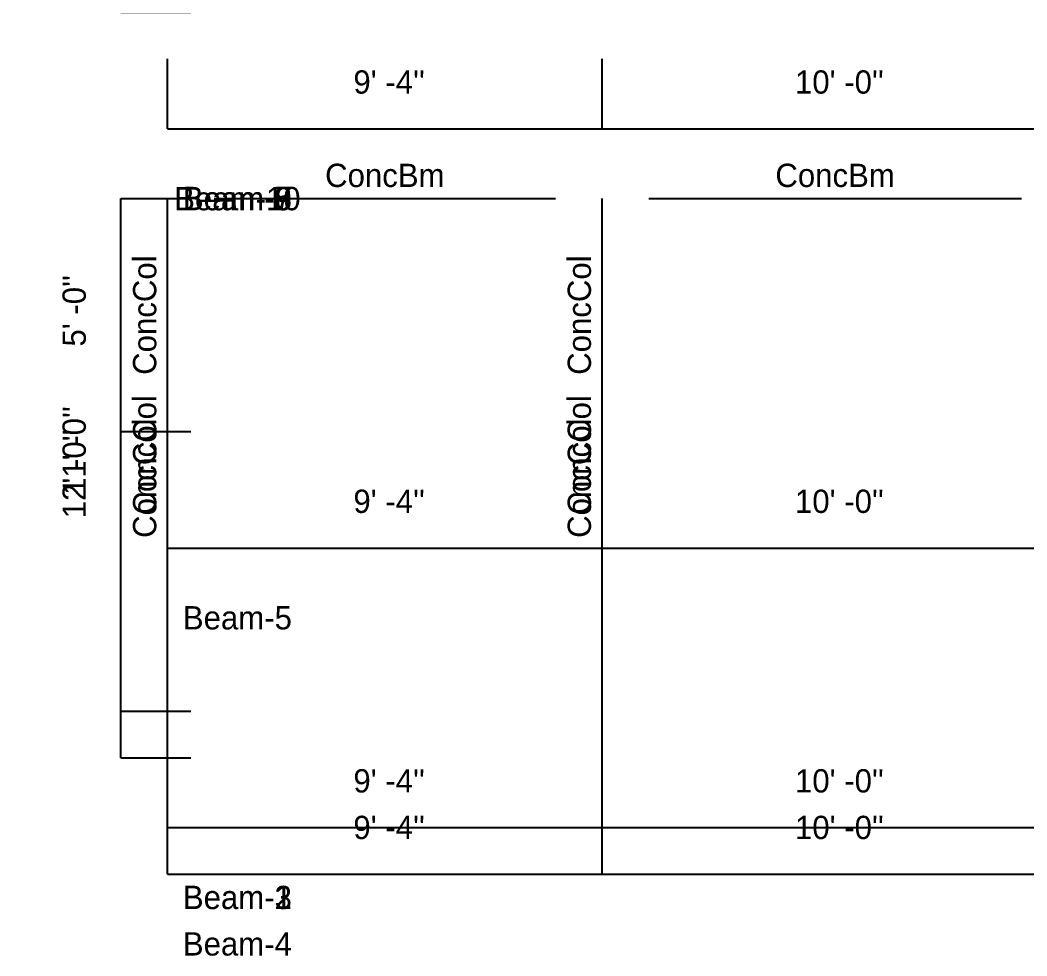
# Model space of a CAD drawing. Extents: x -38 to 2998, y -195 to 11529.
# Drawn here: x -38 to 221.4, y -195 to 46 of the extents above; entities that cross this region are included whole.
import ezdxf
from ezdxf.enums import TextEntityAlignment as Align

# ---------------------------------------------------------------- set-up
doc = ezdxf.new("R2010")
doc.units = 0
doc.header["$MEASUREMENT"] = 0
doc.layers.get('0').update_dxf_attribs({"linetype": 'CONTINUOUS'})
for name, color, linetype in [('CENTERLINES', 7, 'CONTINUOUS'), ('DIMENSIONS', 4, 'CONTINUOUS'), ('TEXT', 5, 'CONTINUOUS')]:
    doc.layers.add(name, color=color, linetype=linetype)
doc.dimstyles.get("Standard").update_dxf_attribs({"dimtxt": 0.18, "dimasz": 0.18, "dimexe": 0.18, "dimexo": 0.0625, "dimgap": 0.09, "dimtad": 0, "dimtih": 1, "dimtoh": 1, "dimdec": 4, "dimzin": 0, "dimtxsty": 'STANDARD', "dimcen": 0.09, "dimazin": 3, "dimtfac": 1, "dimtdec": 4, "dimtofl": 0, "dimtmove": 0, "dimatfit": 3, "dimtolj": 1, "dimtzin": 0})

# ---------------------------------------------------------------- blocks, each defined once
blk = doc.blocks.new('*D5218')
at = {"color": 1, "linetype": 'BYBLOCK'}
for points in [[(4.77, -169.23), (3.71, -170.29), (-3.71, -177.71), (-4.77, -178.77)], [(116.73, -169.23), (115.67, -170.29), (108.25, -177.71), (107.19, -178.77)]]:
    blk.add_solid(points, dxfattribs=at)
at = {"layer": 'DIMENSIONS', "color": 9, "linetype": 'BYBLOCK'}
for p, q in [((0, -174), (0, -156)), ((111.96, -174), (111.96, -156))]:
    blk.add_line(p, q, dxfattribs=at)
at = {"layer": 'DIMENSIONS', "color": 0, "linetype": 'BYBLOCK'}
blk.add_line((0, -174), (111.96, -174), dxfattribs=at)
at = {"layer": 'DIMENSIONS', "color": 0, "linetype": 'BYBLOCK', "insert": (55.98, -162), "char_height": 6, "attachment_point": 5}
blk.add_mtext("\\A1; 9' -4''", dxfattribs=at)
blk = doc.blocks.new('*D5219')
at = {"color": 1, "linetype": 'BYBLOCK'}
for points in [[(116.73, -169.23), (115.67, -170.29), (108.25, -177.71), (107.19, -178.77)], [(236.73, -169.23), (235.67, -170.29), (228.25, -177.71), (227.19, -178.77)]]:
    blk.add_solid(points, dxfattribs=at)
at = {"layer": 'DIMENSIONS', "color": 9, "linetype": 'BYBLOCK'}
for p, q in [((111.96, -174), (111.96, -156)), ((231.96, -174), (231.96, -156))]:
    blk.add_line(p, q, dxfattribs=at)
at = {"layer": 'DIMENSIONS', "color": 0, "linetype": 'BYBLOCK'}
blk.add_line((111.96, -174), (231.96, -174), dxfattribs=at)
at = {"layer": 'DIMENSIONS', "color": 0, "linetype": 'BYBLOCK', "insert": (171.96, -162), "char_height": 6, "attachment_point": 5}
blk.add_mtext("\\A1; 10' -0''", dxfattribs=at)
blk = doc.blocks.new('*D5238')
at = {"color": 1, "linetype": 'BYBLOCK'}
for points in [[(-8.29, -3.71), (-7.23, -4.77), (-16.77, 4.77), (-15.71, 3.71)], [(-8.29, -147.71), (-7.23, -148.77), (-16.77, -139.23), (-15.71, -140.29)]]:
    blk.add_solid(points, dxfattribs=at)
at = {"layer": 'DIMENSIONS', "color": 9, "linetype": 'BYBLOCK'}
for p, q in [((-12, 0), (6, 0)), ((-12, -144), (6, -144))]:
    blk.add_line(p, q, dxfattribs=at)
at = {"layer": 'DIMENSIONS', "color": 0, "linetype": 'BYBLOCK'}
blk.add_line((-12, -144), (-12, 0), dxfattribs=at)
at = {"layer": 'DIMENSIONS', "color": 0, "linetype": 'BYBLOCK', "insert": (-24, -72), "char_height": 6, "attachment_point": 5, "rotation": 90}
blk.add_mtext("\\A1; 12' -0''", dxfattribs=at)
blk = doc.blocks.new('*D5239')
at = {"color": 1, "linetype": 'BYBLOCK'}
for points in [[(4.77, 22.77), (3.71, 21.71), (-3.71, 14.29), (-4.77, 13.23)], [(116.73, 22.77), (115.67, 21.71), (108.25, 14.29), (107.19, 13.23)]]:
    blk.add_solid(points, dxfattribs=at)
at = {"layer": 'DIMENSIONS', "color": 9, "linetype": 'BYBLOCK'}
for p, q in [((0, 18), (0, 36)), ((111.96, 18), (111.96, 36))]:
    blk.add_line(p, q, dxfattribs=at)
at = {"layer": 'DIMENSIONS', "color": 0, "linetype": 'BYBLOCK'}
blk.add_line((0, 18), (111.96, 18), dxfattribs=at)
at = {"layer": 'DIMENSIONS', "color": 0, "linetype": 'BYBLOCK', "insert": (55.98, 30), "char_height": 6, "attachment_point": 5}
blk.add_mtext("\\A1; 9' -4''", dxfattribs=at)
blk = doc.blocks.new('*D5240')
at = {"color": 1, "linetype": 'BYBLOCK'}
for points in [[(116.73, 22.77), (115.67, 21.71), (108.25, 14.29), (107.19, 13.23)], [(236.73, 22.77), (235.67, 21.71), (228.25, 14.29), (227.19, 13.23)]]:
    blk.add_solid(points, dxfattribs=at)
at = {"layer": 'DIMENSIONS', "color": 9, "linetype": 'BYBLOCK'}
for p, q in [((111.96, 18), (111.96, 36)), ((231.96, 18), (231.96, 36))]:
    blk.add_line(p, q, dxfattribs=at)
at = {"layer": 'DIMENSIONS', "color": 0, "linetype": 'BYBLOCK'}
blk.add_line((111.96, 18), (231.96, 18), dxfattribs=at)
at = {"layer": 'DIMENSIONS', "color": 0, "linetype": 'BYBLOCK', "insert": (171.96, 30), "char_height": 6, "attachment_point": 5}
blk.add_mtext("\\A1; 10' -0''", dxfattribs=at)
blk = doc.blocks.new('*D5259')
at = {"color": 1, "linetype": 'BYBLOCK'}
for points in [[(-8.29, 188.29), (-7.23, 187.23), (-16.77, 196.77), (-15.71, 195.71)], [(-8.29, 44.29), (-7.23, 43.23), (-16.77, 52.77), (-15.71, 51.71)]]:
    blk.add_solid(points, dxfattribs=at)
at = {"layer": 'DIMENSIONS', "color": 9, "linetype": 'BYBLOCK'}
for p, q in [((-12, 192), (6, 192)), ((-12, 48), (6, 48))]:
    blk.add_line(p, q, dxfattribs=at)
at = {"layer": 'DIMENSIONS', "color": 0, "linetype": 'BYBLOCK'}
blk.add_line((-12, 48), (-12, 192), dxfattribs=at)
at = {"layer": 'DIMENSIONS', "color": 0, "linetype": 'BYBLOCK', "insert": (-24, 120), "char_height": 6, "attachment_point": 5, "rotation": 90}
blk.add_mtext("\\A1; 12' -0''", dxfattribs=at)
blk = doc.blocks.new('*D5688')
at = {"color": 1, "linetype": 'BYBLOCK'}
for points in [[(4.77, -157.23), (3.71, -158.29), (-3.71, -165.71), (-4.77, -166.77)], [(116.73, -157.23), (115.67, -158.29), (108.25, -165.71), (107.19, -166.77)]]:
    blk.add_solid(points, dxfattribs=at)
at = {"layer": 'DIMENSIONS', "color": 9, "linetype": 'BYBLOCK'}
for p, q in [((0, -162), (0, -144)), ((111.96, -162), (111.96, -144))]:
    blk.add_line(p, q, dxfattribs=at)
at = {"layer": 'DIMENSIONS', "color": 0, "linetype": 'BYBLOCK'}
blk.add_line((0, -162), (111.96, -162), dxfattribs=at)
at = {"layer": 'DIMENSIONS', "color": 0, "linetype": 'BYBLOCK', "insert": (55.98, -150), "char_height": 6, "attachment_point": 5}
blk.add_mtext("\\A1; 9' -4''", dxfattribs=at)
blk = doc.blocks.new('*D5689')
at = {"color": 1, "linetype": 'BYBLOCK'}
for points in [[(116.73, -157.23), (115.67, -158.29), (108.25, -165.71), (107.19, -166.77)], [(236.73, -157.23), (235.67, -158.29), (228.25, -165.71), (227.19, -166.77)]]:
    blk.add_solid(points, dxfattribs=at)
at = {"layer": 'DIMENSIONS', "color": 9, "linetype": 'BYBLOCK'}
for p, q in [((111.96, -162), (111.96, -144)), ((231.96, -162), (231.96, -144))]:
    blk.add_line(p, q, dxfattribs=at)
at = {"layer": 'DIMENSIONS', "color": 0, "linetype": 'BYBLOCK'}
blk.add_line((111.96, -162), (231.96, -162), dxfattribs=at)
at = {"layer": 'DIMENSIONS', "color": 0, "linetype": 'BYBLOCK', "insert": (171.96, -150), "char_height": 6, "attachment_point": 5}
blk.add_mtext("\\A1; 10' -0''", dxfattribs=at)
blk = doc.blocks.new('*D5708')
at = {"color": 1, "linetype": 'BYBLOCK'}
for points in [[(-8.29, -3.71), (-7.23, -4.77), (-16.77, 4.77), (-15.71, 3.71)], [(-8.29, -135.71), (-7.23, -136.77), (-16.77, -127.23), (-15.71, -128.29)]]:
    blk.add_solid(points, dxfattribs=at)
at = {"layer": 'DIMENSIONS', "color": 9, "linetype": 'BYBLOCK'}
for p, q in [((-12, 0), (6, 0)), ((-12, -132), (6, -132))]:
    blk.add_line(p, q, dxfattribs=at)
at = {"layer": 'DIMENSIONS', "color": 0, "linetype": 'BYBLOCK'}
blk.add_line((-12, -132), (-12, 0), dxfattribs=at)
at = {"layer": 'DIMENSIONS', "color": 0, "linetype": 'BYBLOCK', "insert": (-24, -66), "char_height": 6, "attachment_point": 5, "rotation": 90}
blk.add_mtext("\\A1; 11' -0''", dxfattribs=at)
blk = doc.blocks.new('*D5709')
at = {"color": 1, "linetype": 'BYBLOCK'}
for points in [[(4.77, 22.77), (3.71, 21.71), (-3.71, 14.29), (-4.77, 13.23)], [(116.73, 22.77), (115.67, 21.71), (108.25, 14.29), (107.19, 13.23)]]:
    blk.add_solid(points, dxfattribs=at)
at = {"layer": 'DIMENSIONS', "color": 9, "linetype": 'BYBLOCK'}
for p, q in [((0, 18), (0, 36)), ((111.96, 18), (111.96, 36))]:
    blk.add_line(p, q, dxfattribs=at)
at = {"layer": 'DIMENSIONS', "color": 0, "linetype": 'BYBLOCK'}
blk.add_line((0, 18), (111.96, 18), dxfattribs=at)
at = {"layer": 'DIMENSIONS', "color": 0, "linetype": 'BYBLOCK', "insert": (55.98, 30), "char_height": 6, "attachment_point": 5}
blk.add_mtext("\\A1; 9' -4''", dxfattribs=at)
blk = doc.blocks.new('*D5710')
at = {"color": 1, "linetype": 'BYBLOCK'}
for points in [[(116.73, 22.77), (115.67, 21.71), (108.25, 14.29), (107.19, 13.23)], [(236.73, 22.77), (235.67, 21.71), (228.25, 14.29), (227.19, 13.23)]]:
    blk.add_solid(points, dxfattribs=at)
at = {"layer": 'DIMENSIONS', "color": 9, "linetype": 'BYBLOCK'}
for p, q in [((111.96, 18), (111.96, 36)), ((231.96, 18), (231.96, 36))]:
    blk.add_line(p, q, dxfattribs=at)
at = {"layer": 'DIMENSIONS', "color": 0, "linetype": 'BYBLOCK'}
blk.add_line((111.96, 18), (231.96, 18), dxfattribs=at)
at = {"layer": 'DIMENSIONS', "color": 0, "linetype": 'BYBLOCK', "insert": (171.96, 30), "char_height": 6, "attachment_point": 5}
blk.add_mtext("\\A1; 10' -0''", dxfattribs=at)
blk = doc.blocks.new('*D5729')
at = {"color": 1, "linetype": 'BYBLOCK'}
for points in [[(-8.29, 176.29), (-7.23, 175.23), (-16.77, 184.77), (-15.71, 183.71)], [(-8.29, 44.29), (-7.23, 43.23), (-16.77, 52.77), (-15.71, 51.71)]]:
    blk.add_solid(points, dxfattribs=at)
at = {"layer": 'DIMENSIONS', "color": 9, "linetype": 'BYBLOCK'}
for p, q in [((-12, 180), (6, 180)), ((-12, 48), (6, 48))]:
    blk.add_line(p, q, dxfattribs=at)
at = {"layer": 'DIMENSIONS', "color": 0, "linetype": 'BYBLOCK'}
blk.add_line((-12, 48), (-12, 180), dxfattribs=at)
at = {"layer": 'DIMENSIONS', "color": 0, "linetype": 'BYBLOCK', "insert": (-24, 114), "char_height": 6, "attachment_point": 5, "rotation": 90}
blk.add_mtext("\\A1; 11' -0''", dxfattribs=at)
blk = doc.blocks.new('*D6158')
at = {"color": 1, "linetype": 'BYBLOCK'}
for points in [[(4.77, -157.23), (3.71, -158.29), (-3.71, -165.71), (-4.77, -166.77)], [(116.73, -157.23), (115.67, -158.29), (108.25, -165.71), (107.19, -166.77)]]:
    blk.add_solid(points, dxfattribs=at)
at = {"layer": 'DIMENSIONS', "color": 9, "linetype": 'BYBLOCK'}
for p, q in [((0, -162), (0, -144)), ((111.96, -162), (111.96, -144))]:
    blk.add_line(p, q, dxfattribs=at)
at = {"layer": 'DIMENSIONS', "color": 0, "linetype": 'BYBLOCK'}
blk.add_line((0, -162), (111.96, -162), dxfattribs=at)
at = {"layer": 'DIMENSIONS', "color": 0, "linetype": 'BYBLOCK', "insert": (55.98, -150), "char_height": 6, "attachment_point": 5}
blk.add_mtext("\\A1; 9' -4''", dxfattribs=at)
blk = doc.blocks.new('*D6159')
at = {"color": 1, "linetype": 'BYBLOCK'}
for points in [[(116.73, -157.23), (115.67, -158.29), (108.25, -165.71), (107.19, -166.77)], [(236.73, -157.23), (235.67, -158.29), (228.25, -165.71), (227.19, -166.77)]]:
    blk.add_solid(points, dxfattribs=at)
at = {"layer": 'DIMENSIONS', "color": 9, "linetype": 'BYBLOCK'}
for p, q in [((111.96, -162), (111.96, -144)), ((231.96, -162), (231.96, -144))]:
    blk.add_line(p, q, dxfattribs=at)
at = {"layer": 'DIMENSIONS', "color": 0, "linetype": 'BYBLOCK'}
blk.add_line((111.96, -162), (231.96, -162), dxfattribs=at)
at = {"layer": 'DIMENSIONS', "color": 0, "linetype": 'BYBLOCK', "insert": (171.96, -150), "char_height": 6, "attachment_point": 5}
blk.add_mtext("\\A1; 10' -0''", dxfattribs=at)
blk = doc.blocks.new('*D6178')
at = {"color": 1, "linetype": 'BYBLOCK'}
for points in [[(-8.29, -3.71), (-7.23, -4.77), (-16.77, 4.77), (-15.71, 3.71)], [(-8.29, -135.71), (-7.23, -136.77), (-16.77, -127.23), (-15.71, -128.29)]]:
    blk.add_solid(points, dxfattribs=at)
at = {"layer": 'DIMENSIONS', "color": 9, "linetype": 'BYBLOCK'}
for p, q in [((-12, 0), (6, 0)), ((-12, -132), (6, -132))]:
    blk.add_line(p, q, dxfattribs=at)
at = {"layer": 'DIMENSIONS', "color": 0, "linetype": 'BYBLOCK'}
blk.add_line((-12, -132), (-12, 0), dxfattribs=at)
at = {"layer": 'DIMENSIONS', "color": 0, "linetype": 'BYBLOCK', "insert": (-24, -66), "char_height": 6, "attachment_point": 5, "rotation": 90}
blk.add_mtext("\\A1; 11' -0''", dxfattribs=at)
blk = doc.blocks.new('*D6179')
at = {"color": 1, "linetype": 'BYBLOCK'}
for points in [[(4.77, 22.77), (3.71, 21.71), (-3.71, 14.29), (-4.77, 13.23)], [(116.73, 22.77), (115.67, 21.71), (108.25, 14.29), (107.19, 13.23)]]:
    blk.add_solid(points, dxfattribs=at)
at = {"layer": 'DIMENSIONS', "color": 9, "linetype": 'BYBLOCK'}
for p, q in [((0, 18), (0, 36)), ((111.96, 18), (111.96, 36))]:
    blk.add_line(p, q, dxfattribs=at)
at = {"layer": 'DIMENSIONS', "color": 0, "linetype": 'BYBLOCK'}
blk.add_line((0, 18), (111.96, 18), dxfattribs=at)
at = {"layer": 'DIMENSIONS', "color": 0, "linetype": 'BYBLOCK', "insert": (55.98, 30), "char_height": 6, "attachment_point": 5}
blk.add_mtext("\\A1; 9' -4''", dxfattribs=at)
blk = doc.blocks.new('*D6180')
at = {"color": 1, "linetype": 'BYBLOCK'}
for points in [[(116.73, 22.77), (115.67, 21.71), (108.25, 14.29), (107.19, 13.23)], [(236.73, 22.77), (235.67, 21.71), (228.25, 14.29), (227.19, 13.23)]]:
    blk.add_solid(points, dxfattribs=at)
at = {"layer": 'DIMENSIONS', "color": 9, "linetype": 'BYBLOCK'}
for p, q in [((111.96, 18), (111.96, 36)), ((231.96, 18), (231.96, 36))]:
    blk.add_line(p, q, dxfattribs=at)
at = {"layer": 'DIMENSIONS', "color": 0, "linetype": 'BYBLOCK'}
blk.add_line((111.96, 18), (231.96, 18), dxfattribs=at)
at = {"layer": 'DIMENSIONS', "color": 0, "linetype": 'BYBLOCK', "insert": (171.96, 30), "char_height": 6, "attachment_point": 5}
blk.add_mtext("\\A1; 10' -0''", dxfattribs=at)
blk = doc.blocks.new('*D6199')
at = {"color": 1, "linetype": 'BYBLOCK'}
for points in [[(-8.29, 176.29), (-7.23, 175.23), (-16.77, 184.77), (-15.71, 183.71)], [(-8.29, 44.29), (-7.23, 43.23), (-16.77, 52.77), (-15.71, 51.71)]]:
    blk.add_solid(points, dxfattribs=at)
at = {"layer": 'DIMENSIONS', "color": 9, "linetype": 'BYBLOCK'}
for p, q in [((-12, 180), (6, 180)), ((-12, 48), (6, 48))]:
    blk.add_line(p, q, dxfattribs=at)
at = {"layer": 'DIMENSIONS', "color": 0, "linetype": 'BYBLOCK'}
blk.add_line((-12, 48), (-12, 180), dxfattribs=at)
at = {"layer": 'DIMENSIONS', "color": 0, "linetype": 'BYBLOCK', "insert": (-24, 114), "char_height": 6, "attachment_point": 5, "rotation": 90}
blk.add_mtext("\\A1; 11' -0''", dxfattribs=at)
blk = doc.blocks.new('*D6628')
at = {"color": 1, "linetype": 'BYBLOCK'}
for points in [[(4.77, -157.23), (3.71, -158.29), (-3.71, -165.71), (-4.77, -166.77)], [(116.73, -157.23), (115.67, -158.29), (108.25, -165.71), (107.19, -166.77)]]:
    blk.add_solid(points, dxfattribs=at)
at = {"layer": 'DIMENSIONS', "color": 9, "linetype": 'BYBLOCK'}
for p, q in [((0, -162), (0, -144)), ((111.96, -162), (111.96, -144))]:
    blk.add_line(p, q, dxfattribs=at)
at = {"layer": 'DIMENSIONS', "color": 0, "linetype": 'BYBLOCK'}
blk.add_line((0, -162), (111.96, -162), dxfattribs=at)
at = {"layer": 'DIMENSIONS', "color": 0, "linetype": 'BYBLOCK', "insert": (55.98, -150), "char_height": 6, "attachment_point": 5}
blk.add_mtext("\\A1; 9' -4''", dxfattribs=at)
blk = doc.blocks.new('*D6629')
at = {"color": 1, "linetype": 'BYBLOCK'}
for points in [[(116.73, -157.23), (115.67, -158.29), (108.25, -165.71), (107.19, -166.77)], [(236.73, -157.23), (235.67, -158.29), (228.25, -165.71), (227.19, -166.77)]]:
    blk.add_solid(points, dxfattribs=at)
at = {"layer": 'DIMENSIONS', "color": 9, "linetype": 'BYBLOCK'}
for p, q in [((111.96, -162), (111.96, -144)), ((231.96, -162), (231.96, -144))]:
    blk.add_line(p, q, dxfattribs=at)
at = {"layer": 'DIMENSIONS', "color": 0, "linetype": 'BYBLOCK'}
blk.add_line((111.96, -162), (231.96, -162), dxfattribs=at)
at = {"layer": 'DIMENSIONS', "color": 0, "linetype": 'BYBLOCK', "insert": (171.96, -150), "char_height": 6, "attachment_point": 5}
blk.add_mtext("\\A1; 10' -0''", dxfattribs=at)
blk = doc.blocks.new('*D6648')
at = {"color": 1, "linetype": 'BYBLOCK'}
for points in [[(-8.29, -3.71), (-7.23, -4.77), (-16.77, 4.77), (-15.71, 3.71)], [(-8.29, -135.71), (-7.23, -136.77), (-16.77, -127.23), (-15.71, -128.29)]]:
    blk.add_solid(points, dxfattribs=at)
at = {"layer": 'DIMENSIONS', "color": 9, "linetype": 'BYBLOCK'}
for p, q in [((-12, 0), (6, 0)), ((-12, -132), (6, -132))]:
    blk.add_line(p, q, dxfattribs=at)
at = {"layer": 'DIMENSIONS', "color": 0, "linetype": 'BYBLOCK'}
blk.add_line((-12, -132), (-12, 0), dxfattribs=at)
at = {"layer": 'DIMENSIONS', "color": 0, "linetype": 'BYBLOCK', "insert": (-24, -66), "char_height": 6, "attachment_point": 5, "rotation": 90}
blk.add_mtext("\\A1; 11' -0''", dxfattribs=at)
blk = doc.blocks.new('*D6649')
at = {"color": 1, "linetype": 'BYBLOCK'}
for points in [[(4.77, 22.77), (3.71, 21.71), (-3.71, 14.29), (-4.77, 13.23)], [(116.73, 22.77), (115.67, 21.71), (108.25, 14.29), (107.19, 13.23)]]:
    blk.add_solid(points, dxfattribs=at)
at = {"layer": 'DIMENSIONS', "color": 9, "linetype": 'BYBLOCK'}
for p, q in [((0, 18), (0, 36)), ((111.96, 18), (111.96, 36))]:
    blk.add_line(p, q, dxfattribs=at)
at = {"layer": 'DIMENSIONS', "color": 0, "linetype": 'BYBLOCK'}
blk.add_line((0, 18), (111.96, 18), dxfattribs=at)
at = {"layer": 'DIMENSIONS', "color": 0, "linetype": 'BYBLOCK', "insert": (55.98, 30), "char_height": 6, "attachment_point": 5}
blk.add_mtext("\\A1; 9' -4''", dxfattribs=at)
blk = doc.blocks.new('*D6650')
at = {"color": 1, "linetype": 'BYBLOCK'}
for points in [[(116.73, 22.77), (115.67, 21.71), (108.25, 14.29), (107.19, 13.23)], [(236.73, 22.77), (235.67, 21.71), (228.25, 14.29), (227.19, 13.23)]]:
    blk.add_solid(points, dxfattribs=at)
at = {"layer": 'DIMENSIONS', "color": 9, "linetype": 'BYBLOCK'}
for p, q in [((111.96, 18), (111.96, 36)), ((231.96, 18), (231.96, 36))]:
    blk.add_line(p, q, dxfattribs=at)
at = {"layer": 'DIMENSIONS', "color": 0, "linetype": 'BYBLOCK'}
blk.add_line((111.96, 18), (231.96, 18), dxfattribs=at)
at = {"layer": 'DIMENSIONS', "color": 0, "linetype": 'BYBLOCK', "insert": (171.96, 30), "char_height": 6, "attachment_point": 5}
blk.add_mtext("\\A1; 10' -0''", dxfattribs=at)
blk = doc.blocks.new('*D6669')
at = {"color": 1, "linetype": 'BYBLOCK'}
for points in [[(-8.29, 176.29), (-7.23, 175.23), (-16.77, 184.77), (-15.71, 183.71)], [(-8.29, 44.29), (-7.23, 43.23), (-16.77, 52.77), (-15.71, 51.71)]]:
    blk.add_solid(points, dxfattribs=at)
at = {"layer": 'DIMENSIONS', "color": 9, "linetype": 'BYBLOCK'}
for p, q in [((-12, 180), (6, 180)), ((-12, 48), (6, 48))]:
    blk.add_line(p, q, dxfattribs=at)
at = {"layer": 'DIMENSIONS', "color": 0, "linetype": 'BYBLOCK'}
blk.add_line((-12, 48), (-12, 180), dxfattribs=at)
at = {"layer": 'DIMENSIONS', "color": 0, "linetype": 'BYBLOCK', "insert": (-24, 114), "char_height": 6, "attachment_point": 5, "rotation": 90}
blk.add_mtext("\\A1; 11' -0''", dxfattribs=at)
blk = doc.blocks.new('*D7098')
at = {"color": 1, "linetype": 'BYBLOCK'}
for points in [[(4.77, -85.23), (3.71, -86.29), (-3.71, -93.71), (-4.77, -94.77)], [(116.73, -85.23), (115.67, -86.29), (108.25, -93.71), (107.19, -94.77)]]:
    blk.add_solid(points, dxfattribs=at)
at = {"layer": 'DIMENSIONS', "color": 9, "linetype": 'BYBLOCK'}
for p, q in [((0, -90), (0, -72)), ((111.96, -90), (111.96, -72))]:
    blk.add_line(p, q, dxfattribs=at)
at = {"layer": 'DIMENSIONS', "color": 0, "linetype": 'BYBLOCK'}
blk.add_line((0, -90), (111.96, -90), dxfattribs=at)
at = {"layer": 'DIMENSIONS', "color": 0, "linetype": 'BYBLOCK', "insert": (55.98, -78), "char_height": 6, "attachment_point": 5}
blk.add_mtext("\\A1; 9' -4''", dxfattribs=at)
blk = doc.blocks.new('*D7099')
at = {"color": 1, "linetype": 'BYBLOCK'}
for points in [[(116.73, -85.23), (115.67, -86.29), (108.25, -93.71), (107.19, -94.77)], [(236.73, -85.23), (235.67, -86.29), (228.25, -93.71), (227.19, -94.77)]]:
    blk.add_solid(points, dxfattribs=at)
at = {"layer": 'DIMENSIONS', "color": 9, "linetype": 'BYBLOCK'}
for p, q in [((111.96, -90), (111.96, -72)), ((231.96, -90), (231.96, -72))]:
    blk.add_line(p, q, dxfattribs=at)
at = {"layer": 'DIMENSIONS', "color": 0, "linetype": 'BYBLOCK'}
blk.add_line((111.96, -90), (231.96, -90), dxfattribs=at)
at = {"layer": 'DIMENSIONS', "color": 0, "linetype": 'BYBLOCK', "insert": (171.96, -78), "char_height": 6, "attachment_point": 5}
blk.add_mtext("\\A1; 10' -0''", dxfattribs=at)
blk = doc.blocks.new('*D7118')
at = {"color": 1, "linetype": 'BYBLOCK'}
for points in [[(-8.29, -3.71), (-7.23, -4.77), (-16.77, 4.77), (-15.71, 3.71)], [(-8.29, -63.71), (-7.23, -64.77), (-16.77, -55.23), (-15.71, -56.29)]]:
    blk.add_solid(points, dxfattribs=at)
at = {"layer": 'DIMENSIONS', "color": 9, "linetype": 'BYBLOCK'}
for p, q in [((-12, 0), (6, 0)), ((-12, -60), (6, -60))]:
    blk.add_line(p, q, dxfattribs=at)
at = {"layer": 'DIMENSIONS', "color": 0, "linetype": 'BYBLOCK'}
blk.add_line((-12, -60), (-12, 0), dxfattribs=at)
at = {"layer": 'DIMENSIONS', "color": 0, "linetype": 'BYBLOCK', "insert": (-24, -30), "char_height": 6, "attachment_point": 5, "rotation": 90}
blk.add_mtext("\\A1; 5' -0''", dxfattribs=at)
blk = doc.blocks.new('*D7119')
at = {"color": 1, "linetype": 'BYBLOCK'}
for points in [[(4.77, 22.77), (3.71, 21.71), (-3.71, 14.29), (-4.77, 13.23)], [(116.73, 22.77), (115.67, 21.71), (108.25, 14.29), (107.19, 13.23)]]:
    blk.add_solid(points, dxfattribs=at)
at = {"layer": 'DIMENSIONS', "color": 9, "linetype": 'BYBLOCK'}
for p, q in [((0, 18), (0, 36)), ((111.96, 18), (111.96, 36))]:
    blk.add_line(p, q, dxfattribs=at)
at = {"layer": 'DIMENSIONS', "color": 0, "linetype": 'BYBLOCK'}
blk.add_line((0, 18), (111.96, 18), dxfattribs=at)
at = {"layer": 'DIMENSIONS', "color": 0, "linetype": 'BYBLOCK', "insert": (55.98, 30), "char_height": 6, "attachment_point": 5}
blk.add_mtext("\\A1; 9' -4''", dxfattribs=at)
blk = doc.blocks.new('*D7120')
at = {"color": 1, "linetype": 'BYBLOCK'}
for points in [[(116.73, 22.77), (115.67, 21.71), (108.25, 14.29), (107.19, 13.23)], [(236.73, 22.77), (235.67, 21.71), (228.25, 14.29), (227.19, 13.23)]]:
    blk.add_solid(points, dxfattribs=at)
at = {"layer": 'DIMENSIONS', "color": 9, "linetype": 'BYBLOCK'}
for p, q in [((111.96, 18), (111.96, 36)), ((231.96, 18), (231.96, 36))]:
    blk.add_line(p, q, dxfattribs=at)
at = {"layer": 'DIMENSIONS', "color": 0, "linetype": 'BYBLOCK'}
blk.add_line((111.96, 18), (231.96, 18), dxfattribs=at)
at = {"layer": 'DIMENSIONS', "color": 0, "linetype": 'BYBLOCK', "insert": (171.96, 30), "char_height": 6, "attachment_point": 5}
blk.add_mtext("\\A1; 10' -0''", dxfattribs=at)
blk = doc.blocks.new('*D7139')
at = {"color": 1, "linetype": 'BYBLOCK'}
for points in [[(-8.29, 104.29), (-7.23, 103.23), (-16.77, 112.77), (-15.71, 111.71)], [(-8.29, 44.29), (-7.23, 43.23), (-16.77, 52.77), (-15.71, 51.71)]]:
    blk.add_solid(points, dxfattribs=at)
at = {"layer": 'DIMENSIONS', "color": 9, "linetype": 'BYBLOCK'}
for p, q in [((-12, 108), (6, 108)), ((-12, 48), (6, 48))]:
    blk.add_line(p, q, dxfattribs=at)
at = {"layer": 'DIMENSIONS', "color": 0, "linetype": 'BYBLOCK'}
blk.add_line((-12, 48), (-12, 108), dxfattribs=at)
at = {"layer": 'DIMENSIONS', "color": 0, "linetype": 'BYBLOCK', "insert": (-24, 78), "char_height": 6, "attachment_point": 5, "rotation": 90}
blk.add_mtext("\\A1; 5' -0''", dxfattribs=at)

msp = doc.modelspace()

# ---------------------------------------------------------------- linework, layer by layer
at = {"layer": 'CENTERLINES', "color": 0, "linetype": 'CONTINUOUS'}
for p, q in [((0, -144), (0, 0)), ((0, 0), (0, 0)), ((0, 0), (0, 0)), ((0, 0), (0, 0)), ((0, 0), (0, 0)), ((0, 0), (0, 0)), ((0, 0), (0, 0)), ((0, 0), (0, 0)), ((0, 0), (0, 0)), ((0, 0), (0, 0)), ((0, 0), (0, 0)), ((0, 0), (0, 0)), ((0, 0), (0, 0)), ((0, 0), (0, 0)), ((0, 0), (0, 0)), ((0, 0), (0, 0)), ((0, 0), (0, 0)), ((0, 0), (0, 0)), ((0, 0), (0, 0)), ((0, 0), (0, 0)), ((0, 0), (0, 0)), ((0, 0), (0, 0)), ((0, 0), (0, 0)), ((0, 0), (0, 0)), ((0, 0), (0, 0)), ((0, 0), (0, 0)), ((0, 0), (0, 0)), ((0, 0), (0, 0)), ((0, 0), (0, 0)), ((0, 0), (0, 0)), ((0, 0), (0, 0)), ((0, 0), (0, 0)), ((0, 0), (0, 0)), ((0, 0), (0, 0)), ((0, 0), (0, 0)), ((0, 0), (0, 0)), ((0, 0), (0, 0)), ((0, 0), (0, 0)), ((0, 0), (0, 0)), ((0, 0), (0, 0)), ((0, 0), (0, 0)), ((0, 0), (0, 0)), ((0, 0), (0, 0)), ((0, 0), (0, 0)), ((0, 0), (0, 0)), ((0, 0), (0, 0)), ((0, 0), (0, 0)), ((0, 0), (0, 0)), ((0, 0), (0, 0)), ((0, 0), (0, 0)), ((0, 0), (0, 0)), ((0, 0), (0, 0)), ((0, 0), (0, 0)), ((0, 0), (0, 0)), ((0, 0), (0, 0)), ((0, 0), (0, 0)), ((0, 0), (0, 0)), ((0, 0), (0, 0)), ((0, 0), (0, 0)), ((0, 0), (0, 0)), ((0, 0), (0, 0)), ((0, 0), (0, 0)), ((0, 0), (0, 0)), ((0, 0), (0, 0)), ((0, 0), (0, 0)), ((0, 0), (0, 0)), ((0, 0), (0, 0)), ((0, 0), (0, 0)), ((0, 0), (0, 0)), ((0, 0), (0, 0)), ((0, 0), (0, 0)), ((0, 0), (0, 0)), ((0, 0), (0, 0)), ((0, 0), (0, 0)), ((0, 0), (0, 0)), ((0, 0), (0, 0)), ((0, 0), (0, 0)), ((0, 0), (0, 0)), ((0, 0), (0, 0)), ((0, 0), (0, 0)), ((0, 0), (0, 0)), ((0, 0), (0, 0)), ((0, 0), (0, 0)), ((0, 0), (0, 0)), ((0, 0), (0, 0)), ((0, 0), (0, 0)), ((0, 0), (0, 0)), ((0, 0), (0, 0)), ((0, 0), (0, 0)), ((0, 0), (0, 0)), ((0, 0), (0, 0)), ((0, 0), (0, 0)), ((0, 0), (0, 0)), ((0, 0), (0, 0)), ((0, 0), (0, 0)), ((0, 0), (0, 0)), ((0, 0), (0, 0)), ((0, 0), (0, 0)), ((0, 0), (0, 0)), ((0, 0), (0, 0)), ((0, 0), (0, 0)), ((0, 0), (0, 0)), ((0, 0), (0, 0)), ((0, 0), (0, 0)), ((0, 0), (0, 0)), ((0, 0), (0, 0)), ((0, 0), (0, 0)), ((0, 0), (0, 0)), ((0, 0), (0, 0)), ((0, 0), (0, 0)), ((0, 0), (0, 0)), ((0, 0), (0, 0)), ((0, 0), (0, 0)), ((0, 0), (0, 0)), ((0, 0), (0, 0)), ((0, 0), (0, 0)), ((0, 0), (0, 0)), ((0, 0), (0, 0)), ((0, 0), (0, 0)), ((0, 0), (0, 0)), ((0, 0), (0, 0)), ((0, 0), (0, 0)), ((0, 0), (0, 0)), ((0, -132), (0, 0)), ((0, 0), (0, 0)), ((0, 0), (0, 0)), ((0, 0), (0, 0)), ((0, 0), (0, 0)), ((0, 0), (0, 0)), ((0, 0), (0, 0)), ((0, 0), (0, 0)), ((0, 0), (0, 0)), ((0, 0), (0, 0)), ((0, 0), (0, 0)), ((0, 0), (0, 0)), ((0, 0), (0, 0)), ((0, 0), (0, 0)), ((0, 0), (0, 0)), ((0, 0), (0, 0)), ((0, 0), (0, 0)), ((0, 0), (0, 0)), ((0, 0), (0, 0)), ((0, 0), (0, 0)), ((0, 0), (0, 0)), ((0, 0), (0, 0)), ((0, 0), (0, 0)), ((0, 0), (0, 0)), ((0, 0), (0, 0)), ((0, 0), (0, 0)), ((0, 0), (0, 0)), ((0, 0), (0, 0)), ((0, 0), (0, 0)), ((0, 0), (0, 0)), ((0, 0), (0, 0)), ((0, 0), (0, 0)), ((0, 0), (0, 0)), ((0, 0), (0, 0)), ((0, 0), (0, 0)), ((0, 0), (0, 0)), ((0, 0), (0, 0)), ((0, 0), (0, 0)), ((0, 0), (0, 0)), ((0, 0), (0, 0)), ((0, 0), (0, 0)), ((0, 0), (0, 0)), ((0, 0), (0, 0)), ((0, 0), (0, 0)), ((0, 0), (0, 0)), ((0, 0), (0, 0)), ((0, 0), (0, 0)), ((0, 0), (0, 0)), ((0, 0), (0, 0)), ((0, 0), (0, 0)), ((0, 0), (0, 0)), ((0, 0), (0, 0)), ((0, 0), (0, 0)), ((0, 0), (0, 0)), ((0, 0), (0, 0)), ((0, 0), (0, 0)), ((0, 0), (0, 0)), ((0, 0), (0, 0)), ((0, 0), (0, 0)), ((0, 0), (0, 0)), ((0, 0), (0, 0)), ((0, 0), (0, 0)), ((0, 0), (0, 0)), ((0, 0), (0, 0)), ((0, 0), (0, 0)), ((0, 0), (0, 0)), ((0, 0), (0, 0)), ((0, 0), (0, 0)), ((0, 0), (0, 0)), ((0, 0), (0, 0)), ((0, 0), (0, 0)), ((0, 0), (0, 0)), ((0, 0), (0, 0)), ((0, 0), (0, 0)), ((0, 0), (0, 0)), ((0, 0), (0, 0)), ((0, 0), (0, 0)), ((0, 0), (0, 0)), ((0, 0), (0, 0)), ((0, 0), (0, 0)), ((0, 0), (0, 0)), ((0, 0), (0, 0)), ((0, 0), (0, 0)), ((0, 0), (0, 0)), ((0, 0), (0, 0)), ((0, 0), (0, 0)), ((0, 0), (0, 0)), ((0, 0), (0, 0)), ((0, 0), (0, 0)), ((0, 0), (0, 0)), ((0, 0), (0, 0)), ((0, 0), (0, 0)), ((0, 0), (0, 0)), ((0, 0), (0, 0)), ((0, 0), (0, 0)), ((0, 0), (0, 0)), ((0, 0), (0, 0)), ((0, 0), (0, 0)), ((0, 0), (0, 0)), ((0, 0), (0, 0)), ((0, 0), (0, 0)), ((0, 0), (0, 0)), ((0, 0), (0, 0)), ((0, 0), (0, 0)), ((0, 0), (0, 0)), ((0, 0), (0, 0)), ((0, 0), (0, 0)), ((0, 0), (0, 0)), ((0, 0), (0, 0)), ((0, 0), (0, 0)), ((0, 0), (0, 0)), ((0, 0), (0, 0)), ((0, 0), (0, 0)), ((0, 0), (0, 0)), ((0, 0), (0, 0)), ((0, 0), (0, 0)), ((0, 0), (0, 0)), ((0, 0), (0, 0)), ((0, 0), (0, 0)), ((0, 0), (0, 0)), ((0, 0), (0, 0)), ((0, 0), (0, 0)), ((0, 0), (0, 0)), ((0, -132), (0, 0)), ((0, 0), (0, 0)), ((0, 0), (0, 0)), ((0, 0), (0, 0)), ((0, 0), (0, 0)), ((0, 0), (0, 0)), ((0, 0), (0, 0)), ((0, 0), (0, 0)), ((0, 0), (0, 0)), ((0, 0), (0, 0)), ((0, 0), (0, 0)), ((0, 0), (0, 0)), ((0, 0), (0, 0)), ((0, 0), (0, 0)), ((0, 0), (0, 0)), ((0, 0), (0, 0)), ((0, 0), (0, 0)), ((0, 0), (0, 0)), ((0, 0), (0, 0)), ((0, 0), (0, 0)), ((0, 0), (0, 0)), ((0, 0), (0, 0)), ((0, 0), (0, 0)), ((0, 0), (0, 0)), ((0, 0), (0, 0)), ((0, 0), (0, 0)), ((0, 0), (0, 0)), ((0, 0), (0, 0)), ((0, 0), (0, 0)), ((0, 0), (0, 0)), ((0, 0), (0, 0)), ((0, 0), (0, 0)), ((0, 0), (0, 0)), ((0, 0), (0, 0)), ((0, 0), (0, 0)), ((0, 0), (0, 0)), ((0, 0), (0, 0)), ((0, 0), (0, 0)), ((0, 0), (0, 0)), ((0, 0), (0, 0)), ((0, 0), (0, 0)), ((0, 0), (0, 0)), ((0, 0), (0, 0)), ((0, 0), (0, 0)), ((0, 0), (0, 0)), ((0, 0), (0, 0)), ((0, 0), (0, 0)), ((0, 0), (0, 0)), ((0, 0), (0, 0)), ((0, 0), (0, 0)), ((0, 0), (0, 0)), ((0, 0), (0, 0)), ((0, 0), (0, 0)), ((0, 0), (0, 0)), ((0, 0), (0, 0)), ((0, 0), (0, 0)), ((0, 0), (0, 0)), ((0, 0), (0, 0)), ((0, 0), (0, 0)), ((0, 0), (0, 0)), ((0, 0), (0, 0)), ((0, 0), (0, 0)), ((0, 0), (0, 0)), ((0, 0), (0, 0)), ((0, 0), (0, 0)), ((0, 0), (0, 0)), ((0, 0), (0, 0)), ((0, 0), (0, 0)), ((0, 0), (0, 0)), ((0, 0), (0, 0)), ((0, 0), (0, 0)), ((0, 0), (0, 0)), ((0, 0), (0, 0)), ((0, 0), (0, 0)), ((0, 0), (0, 0)), ((0, 0), (0, 0)), ((0, 0), (0, 0)), ((0, 0), (0, 0)), ((0, 0), (0, 0)), ((0, 0), (0, 0)), ((0, 0), (0, 0)), ((0, 0), (0, 0)), ((0, 0), (0, 0)), ((0, 0), (0, 0)), ((0, 0), (0, 0)), ((0, 0), (0, 0)), ((0, 0), (0, 0)), ((0, 0), (0, 0)), ((0, 0), (0, 0)), ((0, 0), (0, 0)), ((0, 0), (0, 0)), ((0, 0), (0, 0)), ((0, 0), (0, 0)), ((0, 0), (0, 0)), ((0, 0), (0, 0)), ((0, 0), (0, 0)), ((0, 0), (0, 0)), ((0, 0), (0, 0)), ((0, 0), (0, 0)), ((0, 0), (0, 0)), ((0, 0), (0, 0)), ((0, 0), (0, 0)), ((0, 0), (0, 0)), ((0, 0), (0, 0)), ((0, 0), (0, 0)), ((0, 0), (0, 0)), ((0, 0), (0, 0)), ((0, 0), (0, 0)), ((0, 0), (0, 0)), ((0, 0), (0, 0)), ((0, 0), (0, 0)), ((0, 0), (0, 0)), ((0, 0), (0, 0)), ((0, 0), (0, 0)), ((0, 0), (0, 0)), ((0, 0), (0, 0)), ((0, 0), (0, 0)), ((0, 0), (0, 0)), ((0, 0), (0, 0)), ((0, 0), (0, 0)), ((0, 0), (0, 0)), ((0, 0), (0, 0)), ((0, 0), (0, 0)), ((0, -132), (0, 0)), ((0, 0), (0, 0)), ((0, 0), (0, 0)), ((0, 0), (0, 0)), ((0, 0), (0, 0)), ((0, 0), (0, 0)), ((0, 0), (0, 0)), ((0, 0), (0, 0)), ((0, 0), (0, 0)), ((0, 0), (0, 0)), ((0, 0), (0, 0)), ((0, 0), (0, 0)), ((0, 0), (0, 0)), ((0, 0), (0, 0)), ((0, 0), (0, 0)), ((0, 0), (0, 0)), ((0, 0), (0, 0)), ((0, 0), (0, 0)), ((0, 0), (0, 0)), ((0, 0), (0, 0)), ((0, 0), (0, 0)), ((0, 0), (0, 0)), ((0, 0), (0, 0)), ((0, 0), (0, 0)), ((0, 0), (0, 0)), ((0, 0), (0, 0)), ((0, 0), (0, 0)), ((0, 0), (0, 0)), ((0, 0), (0, 0)), ((0, 0), (0, 0)), ((0, 0), (0, 0)), ((0, 0), (0, 0)), ((0, 0), (0, 0)), ((0, 0), (0, 0)), ((0, 0), (0, 0)), ((0, 0), (0, 0)), ((0, 0), (0, 0)), ((0, 0), (0, 0)), ((0, 0), (0, 0)), ((0, 0), (0, 0)), ((0, 0), (0, 0)), ((0, 0), (0, 0)), ((0, 0), (0, 0)), ((0, 0), (0, 0)), ((0, 0), (0, 0)), ((0, 0), (0, 0)), ((0, 0), (0, 0)), ((0, 0), (0, 0)), ((0, 0), (0, 0)), ((0, 0), (0, 0)), ((0, 0), (0, 0)), ((0, 0), (0, 0)), ((0, 0), (0, 0)), ((0, 0), (0, 0)), ((0, 0), (0, 0)), ((0, 0), (0, 0)), ((0, 0), (0, 0)), ((0, 0), (0, 0)), ((0, 0), (0, 0)), ((0, 0), (0, 0)), ((0, 0), (0, 0)), ((0, 0), (0, 0)), ((0, 0), (0, 0)), ((0, 0), (0, 0)), ((0, 0), (0, 0)), ((0, 0), (0, 0)), ((0, 0), (0, 0)), ((0, 0), (0, 0)), ((0, 0), (0, 0)), ((0, 0), (0, 0)), ((0, 0), (0, 0)), ((0, 0), (0, 0)), ((0, 0), (0, 0)), ((0, 0), (0, 0)), ((0, 0), (0, 0)), ((0, 0), (0, 0)), ((0, 0), (0, 0)), ((0, 0), (0, 0)), ((0, 0), (0, 0)), ((0, 0), (0, 0)), ((0, 0), (0, 0)), ((0, 0), (0, 0)), ((0, 0), (0, 0)), ((0, 0), (0, 0)), ((0, 0), (0, 0)), ((0, 0), (0, 0)), ((0, 0), (0, 0)), ((0, 0), (0, 0)), ((0, 0), (0, 0)), ((0, 0), (0, 0)), ((0, 0), (0, 0)), ((0, 0), (0, 0)), ((0, 0), (0, 0)), ((0, 0), (0, 0)), ((0, 0), (0, 0)), ((0, 0), (0, 0)), ((0, 0), (0, 0)), ((0, 0), (0, 0)), ((0, 0), (0, 0)), ((0, 0), (0, 0)), ((0, 0), (0, 0)), ((0, 0), (0, 0)), ((0, 0), (0, 0)), ((0, 0), (0, 0)), ((0, 0), (0, 0)), ((0, 0), (0, 0)), ((0, 0), (0, 0)), ((0, 0), (0, 0)), ((0, 0), (0, 0)), ((0, 0), (0, 0)), ((0, 0), (0, 0)), ((0, 0), (0, 0)), ((0, 0), (0, 0)), ((0, 0), (0, 0)), ((0, 0), (0, 0)), ((0, 0), (0, 0)), ((0, 0), (0, 0)), ((0, 0), (0, 0)), ((0, 0), (0, 0)), ((0, 0), (0, 0)), ((0, 0), (0, 0)), ((0, 0), (0, 0)), ((0, 0), (0, 0)), ((0, -60), (0, 0)), ((0, 0), (0, 0)), ((0, 0), (0, 0)), ((0, 0), (0, 0)), ((0, 0), (0, 0)), ((0, 0), (0, 0)), ((0, 0), (0, 0)), ((0, 0), (0, 0)), ((0, 0), (0, 0)), ((0, 0), (0, 0)), ((0, 0), (0, 0)), ((0, 0), (0, 0)), ((0, 0), (0, 0)), ((0, 0), (0, 0)), ((0, 0), (0, 0)), ((0, 0), (0, 0)), ((0, 0), (0, 0)), ((0, 0), (0, 0)), ((0, 0), (0, 0)), ((0, 0), (0, 0)), ((0, 0), (0, 0)), ((0, 0), (0, 0)), ((0, 0), (0, 0)), ((0, 0), (0, 0)), ((0, 0), (0, 0)), ((0, 0), (0, 0)), ((0, 0), (0, 0)), ((0, 0), (0, 0)), ((0, 0), (0, 0)), ((0, 0), (0, 0)), ((0, 0), (0, 0)), ((0, 0), (0, 0)), ((0, 0), (0, 0)), ((0, 0), (0, 0)), ((0, 0), (0, 0)), ((0, 0), (0, 0)), ((0, 0), (0, 0)), ((0, 0), (0, 0)), ((0, 0), (0, 0)), ((0, 0), (0, 0)), ((0, 0), (0, 0)), ((0, 0), (0, 0)), ((0, 0), (0, 0)), ((0, 0), (0, 0)), ((0, 0), (0, 0)), ((0, 0), (0, 0)), ((0, 0), (0, 0)), ((0, 0), (0, 0)), ((0, 0), (0, 0)), ((0, 0), (0, 0)), ((0, 0), (0, 0)), ((0, 0), (0, 0)), ((0, 0), (0, 0)), ((0, 0), (0, 0)), ((0, 0), (0, 0)), ((0, 0), (0, 0)), ((0, 0), (0, 0)), ((0, 0), (0, 0)), ((0, 0), (0, 0)), ((0, 0), (0, 0)), ((0, 0), (0, 0)), ((0, 0), (0, 0)), ((0, 0), (0, 0)), ((0, 0), (0, 0)), ((0, 0), (0, 0)), ((0, 0), (0, 0)), ((0, 0), (0, 0)), ((0, 0), (0, 0)), ((0, 0), (0, 0)), ((0, 0), (0, 0)), ((0, 0), (0, 0)), ((0, 0), (0, 0)), ((0, 0), (0, 0)), ((0, 0), (0, 0)), ((0, 0), (0, 0)), ((0, 0), (0, 0)), ((0, 0), (0, 0)), ((0, 0), (0, 0)), ((0, 0), (0, 0)), ((0, 0), (0, 0)), ((0, 0), (0, 0)), ((0, 0), (0, 0)), ((0, 0), (0, 0)), ((0, 0), (0, 0)), ((0, 0), (0, 0)), ((0, 0), (0, 0)), ((0, 0), (0, 0)), ((0, 0), (0, 0)), ((0, 0), (0, 0)), ((0, 0), (0, 0)), ((0, 0), (0, 0)), ((0, 0), (0, 0)), ((0, 0), (0, 0)), ((0, 0), (0, 0)), ((0, 0), (0, 0)), ((0, 0), (0, 0)), ((0, 0), (0, 0)), ((0, 0), (0, 0)), ((0, 0), (0, 0)), ((0, 0), (0, 0)), ((0, 0), (0, 0)), ((0, 0), (0, 0)), ((0, 0), (0, 0)), ((0, 0), (0, 0)), ((0, 0), (0, 0)), ((0, 0), (0, 0)), ((0, 0), (0, 0)), ((0, 0), (0, 0)), ((0, 0), (0, 0)), ((0, 0), (0, 0)), ((0, 0), (0, 0)), ((0, 0), (0, 0)), ((0, 0), (0, 0)), ((0, 0), (0, 0)), ((0, 0), (0, 0)), ((0, 0), (0, 0)), ((0, 0), (0, 0)), ((12, 0), (99.96, 0)), ((12, 0), (99.96, 0)), ((12, 0), (99.96, 0)), ((12, 0), (99.96, 0)), ((12, 0), (99.96, 0)), ((111.96, -144), (111.96, 0)), ((111.96, -132), (111.96, 0)), ((111.96, -132), (111.96, 0)), ((111.96, -132), (111.96, 0)), ((111.96, -60), (111.96, 0)), ((123.96, 0), (219.96, 0)), ((123.96, 0), (219.96, 0)), ((123.96, 0), (219.96, 0)), ((123.96, 0), (219.96, 0)), ((123.96, 0), (219.96, 0))]:
    msp.add_line(p, q, dxfattribs=at)

# ---------------------------------------------------------------- texts
at = {"layer": 'TEXT', "color": 0}
for s, p in [('ConcBm', (55.98, 6)), ('ConcBm', (55.98, 6)), ('ConcBm', (55.98, 6)), ('ConcBm', (55.98, 6)), ('ConcBm', (55.98, 6)), ('ConcBm', (171.96, 6)), ('ConcBm', (171.96, 6)), ('ConcBm', (171.96, 6)), ('ConcBm', (171.96, 6)), ('ConcBm', (171.96, 6)), ('Beam-10', (18, 0)), ('Beam-9', (18, 0)), ('Beam-8', (18, 0)), ('Beam-6', (18, 0)), ('Beam-7', (18, 0)), ('Beam-5', (18, -108)), ('Beam-3', (18, -180)), ('Beam-2', (18, -180)), ('Beam-1', (18, -180)), ('Beam-4', (18, -192))]:
    msp.add_text(s, height=6, dxfattribs=at).set_placement(p, align=Align.MIDDLE)
for p in [(-6, -30), (105.96, -30), (-6, -66), (-6, -66), (-6, -66), (105.96, -66), (105.96, -66), (105.96, -66), (-6, -72), (105.96, -72)]:
    msp.add_text('ConcCol', height=6, rotation=90, dxfattribs=at).set_placement(p, align=Align.MIDDLE)

# ---------------------------------------------------------------- dimensions: what is measured, and where the dimension line sits
at = {"layer": 'DIMENSIONS'}
for base, p1, p2, picture, middle in [((-12, 192), (-24, 48), (-24, 192), '*D5259', (-24, 120)), ((-12, 180), (-24, 48), (-24, 180), '*D5729', (-24, 114)), ((-12, 180), (-24, 48), (-24, 180), '*D6199', (-24, 114)), ((-12, 180), (-24, 48), (-24, 180), '*D6669', (-24, 114)), ((-12, 108), (-24, 48), (-24, 108), '*D7139', (-24, 78)), ((111.96, 18), (0, 6), (111.96, 6), '*D5239', (55.98, 6)), ((111.96, 18), (0, 6), (111.96, 6), '*D5709', (55.98, 6)), ((111.96, 18), (0, 6), (111.96, 6), '*D6179', (55.98, 6)), ((111.96, 18), (0, 6), (111.96, 6), '*D6649', (55.98, 6)), ((111.96, 18), (0, 6), (111.96, 6), '*D7119', (55.98, 6)), ((231.96, 18), (111.96, 6), (231.96, 6), '*D5240', (171.96, 6)), ((231.96, 18), (111.96, 6), (231.96, 6), '*D5710', (171.96, 6)), ((231.96, 18), (111.96, 6), (231.96, 6), '*D6180', (171.96, 6)), ((231.96, 18), (111.96, 6), (231.96, 6), '*D6650', (171.96, 6)), ((231.96, 18), (111.96, 6), (231.96, 6), '*D7120', (171.96, 6)), ((-12, 0), (-24, -144), (-24, 0), '*D5238', (-24, -72)), ((-12, 0), (-24, -132), (-24, 0), '*D5708', (-24, -66)), ((-12, 0), (-24, -132), (-24, 0), '*D6178', (-24, -66)), ((-12, 0), (-24, -132), (-24, 0), '*D6648', (-24, -66)), ((-12, 0), (-24, -60), (-24, 0), '*D7118', (-24, -30)), ((111.96, -90), (0, -102), (111.96, -102), '*D7098', (55.98, -102)), ((231.96, -90), (111.96, -102), (231.96, -102), '*D7099', (171.96, -102)), ((111.96, -162), (0, -174), (111.96, -174), '*D5688', (55.98, -174)), ((111.96, -162), (0, -174), (111.96, -174), '*D6158', (55.98, -174)), ((111.96, -162), (0, -174), (111.96, -174), '*D6628', (55.98, -174)), ((231.96, -162), (111.96, -174), (231.96, -174), '*D5689', (171.96, -174)), ((231.96, -162), (111.96, -174), (231.96, -174), '*D6159', (171.96, -174)), ((231.96, -162), (111.96, -174), (231.96, -174), '*D6629', (171.96, -174)), ((111.96, -174), (0, -186), (111.96, -186), '*D5218', (55.98, -186)), ((231.96, -174), (111.96, -186), (231.96, -186), '*D5219', (171.96, -186))]:
    dim = msp.add_linear_dim(base=base, p1=p1, p2=p2, dimstyle='STANDARD', dxfattribs=at)
    dim.commit()
    dim.dimension.update_dxf_attribs({"geometry": picture, "text_midpoint": middle})

doc.saveas('drawing.dxf')
